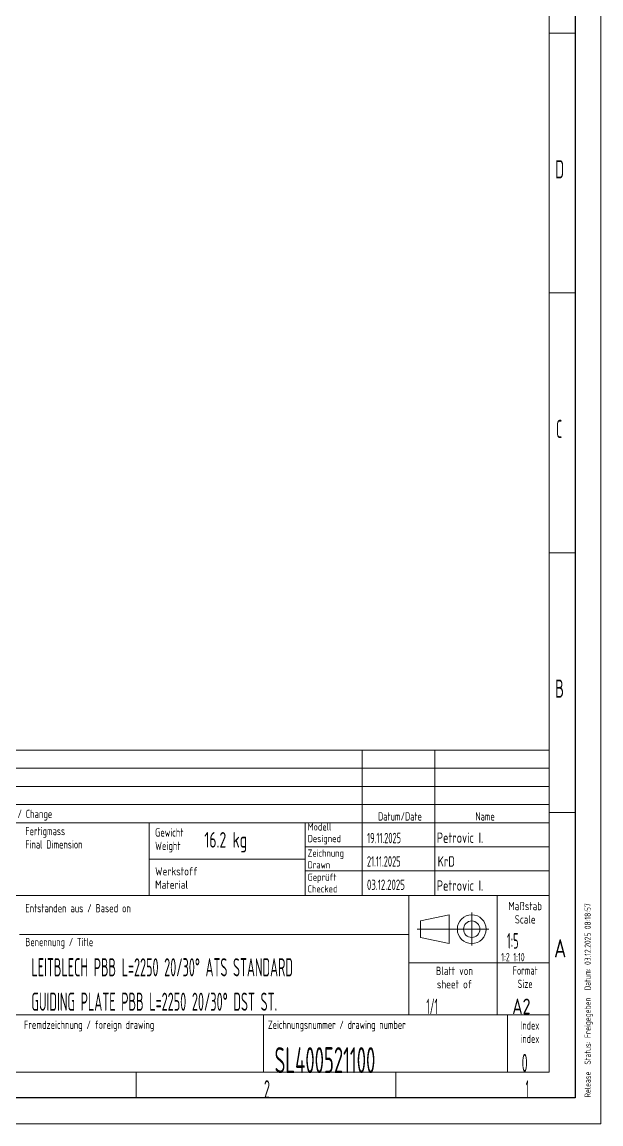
# Model space of a CAD drawing. Header units: millimetres. Extents: x 0 to 594, y 0 to 420.
# Drawn here: x 482.5 to 594, y 0 to 212.2 of the extents above; entities that cross this region are included whole.
import ezdxf
from ezdxf.lldxf.tags import DXFTag

# ---------------------------------------------------------------- set-up
doc = ezdxf.new("R2010")
doc.units = ezdxf.units.MM
doc.layers.add('1', color=7, linetype='Continuous', true_color=0xffffff)
doc.styles.add('iso-1', font='isocp.shx')
tags = doc.linetypes.add('DASHDOT', pattern=[70, 31, -13, 13, -13]).pattern_tags.tags
tags[10:11] = [DXFTag(74, 4), DXFTag(75, 0), DXFTag(340, '0'), DXFTag(46, 0.0), DXFTag(50, 0.0), DXFTag(44, 0.0), DXFTag(45, 0.0)]
tags[8:9] = [DXFTag(74, 4), DXFTag(75, 0), DXFTag(340, '0'), DXFTag(46, 0.0), DXFTag(50, 0.0), DXFTag(44, 0.0), DXFTag(45, 0.0)]
tags[6:7] = [DXFTag(74, 4), DXFTag(75, 0), DXFTag(340, '0'), DXFTag(46, 0.0), DXFTag(50, 0.0), DXFTag(44, 0.0), DXFTag(45, 0.0)]
tags[4:5] = [DXFTag(74, 4), DXFTag(75, 0), DXFTag(340, '0'), DXFTag(46, 0.0), DXFTag(50, 0.0), DXFTag(44, 0.0), DXFTag(45, 0.0)]

msp = doc.modelspace()

# ---------------------------------------------------------------- linework, layer by layer
at = {"layer": '1', "color": 4, "linetype": 'Continuous', "lineweight": 18}
for p, q in [((594, 420), (594, 0)), ((409, 72), (584, 72)), ((584, 72), (584, 10)), ((409, 58), (584, 58)), ((537, 58), (537, 44)), ((409, 44), (584, 44)), ((557, 44), (557, 21)), ((559.22, 39.08), (564.76, 40.27)), ((559.22, 35.92), (559.22, 39.08)), ((564.76, 34.73), (564.76, 40.27)), ((482, 36.5), (557, 36.5)), ((559.22, 35.92), (564.76, 34.73)), ((409, 21), (584, 21)), ((529, 21), (529, 10)), ((409, 10), (584, 10)), ((594, 0), (0, 0))]:
    msp.add_line(p, q, dxfattribs=at)
at = {"layer": '1', "color": 4, "linetype": 'Continuous', "lineweight": 25}
for p, q in [((589, 415), (589, 5)), ((589, 5), (20, 5))]:
    msp.add_line(p, q, dxfattribs=at)
at = {"layer": '1', "color": 1, "linetype": 'Continuous', "lineweight": 13}
for p, q in [((584, 10), (584, 410)), ((589, 210), (584, 210)), ((589, 160), (584, 160)), ((589, 110), (584, 110)), ((548, 72), (548, 44)), ((562, 72), (562, 44)), ((409, 68.5), (584, 68.5)), ((409, 65), (584, 65)), ((409, 61.5), (584, 61.5)), ((589, 60), (584, 60)), ((507, 58), (507, 44)), ((537, 53.37), (584, 53.37)), ((537, 51), (507, 51)), ((537, 48.74), (584, 48.74)), ((574, 44), (574, 21)), ((557, 31), (584, 31)), ((576, 21), (576, 10)), ((25, 10), (584, 10)), ((504.5, 10), (504.5, 5)), ((554.5, 10), (554.5, 5))]:
    msp.add_line(p, q, dxfattribs=at)
at = {"layer": '1', "color": 1, "linetype": 'DASHDOT', "lineweight": 13}
for p, q in [((569.11, 34.38), (569.11, 40.73)), ((558.57, 37.5), (572.43, 37.5))]:
    msp.add_line(p, q, dxfattribs=at)
at = {"layer": '1', "color": 4, "linetype": 'Continuous', "lineweight": 18}
for radius in [2.77, 1.58]:
    msp.add_circle((569.11, 37.5), radius, dxfattribs=at)

# ---------------------------------------------------------------- texts
at = {"layer": '1', "color": 1, "linetype": 'Continuous', "lineweight": 13, "char_height": 3.5, "attachment_point": 7, "line_spacing_factor": 0.963855, "style": 'iso-1'}
for s, insert in [('\\W0.6380;D', (585.17, 182.07)), ('\\W0.5104;C', (585.37, 132.07)), ('\\W0.6380;B', (585.17, 82.07)), ('\\W0.8300;A', (584.97, 32.07)), ('\\W0.5404;2', (529.09, 4.93)), ('\\W0.4176;1', (579.48, 4.93))]:
    msp.add_mtext(s, dxfattribs=dict(at, insert=insert))
at = {"layer": '1', "color": 3, "linetype": 'Continuous', "lineweight": 18, "attachment_point": 7, "line_spacing_factor": 0.963855, "style": 'iso-1'}
for s, insert, char_height in [('\\W0.5469; ', (548.75, 68.82), 2), ('\\W0.5469; ', (562.72, 68.82), 2), ('\\W0.5469; ', (548.75, 65.32), 2), ('\\W0.5469; ', (562.72, 65.32), 2), ('\\W0.5469; ', (548.77, 61.82), 2), ('\\W0.5469; ', (562.74, 61.82), 2), ('\\W0.7123;16.2 kg', (517.6, 52.3), 3), ('\\W0.6303;19.11.2025', (548.95, 54.06), 2), ('\\W0.7978;Petrovic I.', (562.4, 54.12), 2), ('\\W0.6303;21.11.2025', (548.93, 49.56), 2), ('\\W0.8014;KrD', (562.55, 49.55), 2), ('\\W1.0000;', (483.29, 47.1), 3), ('\\W0.6841;03.12.2025', (548.93, 45.06), 2), ('\\W0.7978;Petrovic I.', (562.4, 44.91), 2), ('\\W1.0000;', (519.47, 45.16), 3), ('\\W1.0000;', (483.14, 37.38), 2), ('\\W0.5376;1:5', (575.88, 33.75), 3), ('\\W0.5410;LEITBLECH PBB L=2250 20/30° ATS STANDARD', (484.29, 28.41), 3.5), ('\\W0.6111;1:2 1:10', (574.78, 31.32), 1.6), ('\\W0.5424;GUIDING PLATE PBB L=2250 20/30° DST ST.', (484.29, 21.78), 3.5), ('\\W0.4767;1/1', (560.38, 21.13), 3), ('\\W0.8250;A2', (576.91, 21.13), 3), ('\\W1.0000;', (484.14, 10.94), 3.5)]:
    msp.add_mtext(s, dxfattribs=dict(at, insert=insert, char_height=char_height))
at = {"layer": '1', "color": 1, "linetype": 'Continuous', "lineweight": 18, "line_spacing_factor": 0.963855, "style": 'iso-1'}
for s, insert, char_height, attachment_point in [('\\W0.7926;Änderung / Change', (481.15, 58.42), 1.6, 8), ('\\W0.7858;Datum/Date', (555.28, 58.42), 1.6, 8), ('\\W0.7402;Name', (569.82, 58.42), 1.6, 7), ('\\W0.8167;Modell\\PDesigned', (537.5, 53.83), 1.4, 7), ('\\W0.8066;Fertigmass\\PFinal Dimension', (483.12, 53.03), 1.6, 7), ('\\W0.7977;Gewicht\\PWeight', (508.12, 52.28), 1.6, 7), ('\\W0.7727;Zeichnung\\PDrawn', (537.5, 49.2), 1.4, 7), ('\\W0.8966;Werkstoff\\PMaterial', (508.12, 45.28), 1.6, 7), ('\\W0.8514;Geprüft\\PChecked', (537.5, 44.57), 1.4, 7), ('\\W0.8715;Maßstab\\PScale\\Fisocp.shx;', (579.4, 38.59), 1.6, 8), ('\\W0.8189;Entstanden aus / Based on', (483.12, 40.75), 1.6, 7), ('\\W0.8002;Benennung / Title', (483.12, 33.75), 1.6, 7), ('\\W0.8719;Blatt von\\Psheet of', (565.78, 26.11), 1.6, 8), ('\\W0.7767;Format\\PSize', (579.4, 26.18), 1.6, 8), ('\\W0.7882;Fremdzeichnung / foreign drawing', (482.86, 17.82), 1.6, 7), ('\\W0.7721;Zeichnungsnummer / drawing number', (529.86, 17.82), 1.6, 7), ('\\W0.7656;Index\\Pindex', (580.32, 15.61), 1.6, 8)]:
    msp.add_mtext(s, dxfattribs=dict(at, insert=insert, char_height=char_height, attachment_point=attachment_point))
at = {"layer": '1', "color": 1, "linetype": 'Continuous', "lineweight": 13, "insert": (592.4, 5.09), "char_height": 1.2, "attachment_point": 7, "rotation": 90, "line_spacing_factor": 0.963855, "style": 'iso-1'}
msp.add_mtext('\\W0.7852;Release  Status: Freigegeben  Datum: 03.12.2025 08:18:57', dxfattribs=at)
at = {"layer": '1', "color": 3, "linetype": 'Continuous', "lineweight": 25, "attachment_point": 7, "line_spacing_factor": 0.963855, "style": 'iso-1'}
for s, insert, char_height in [('\\W0.5827;SL400521100', (531.14, 9.79), 5), ('\\W0.5404;0', (578.72, 10.01), 3.5)]:
    msp.add_mtext(s, dxfattribs=dict(at, insert=insert, char_height=char_height))

doc.saveas('drawing.dxf')
